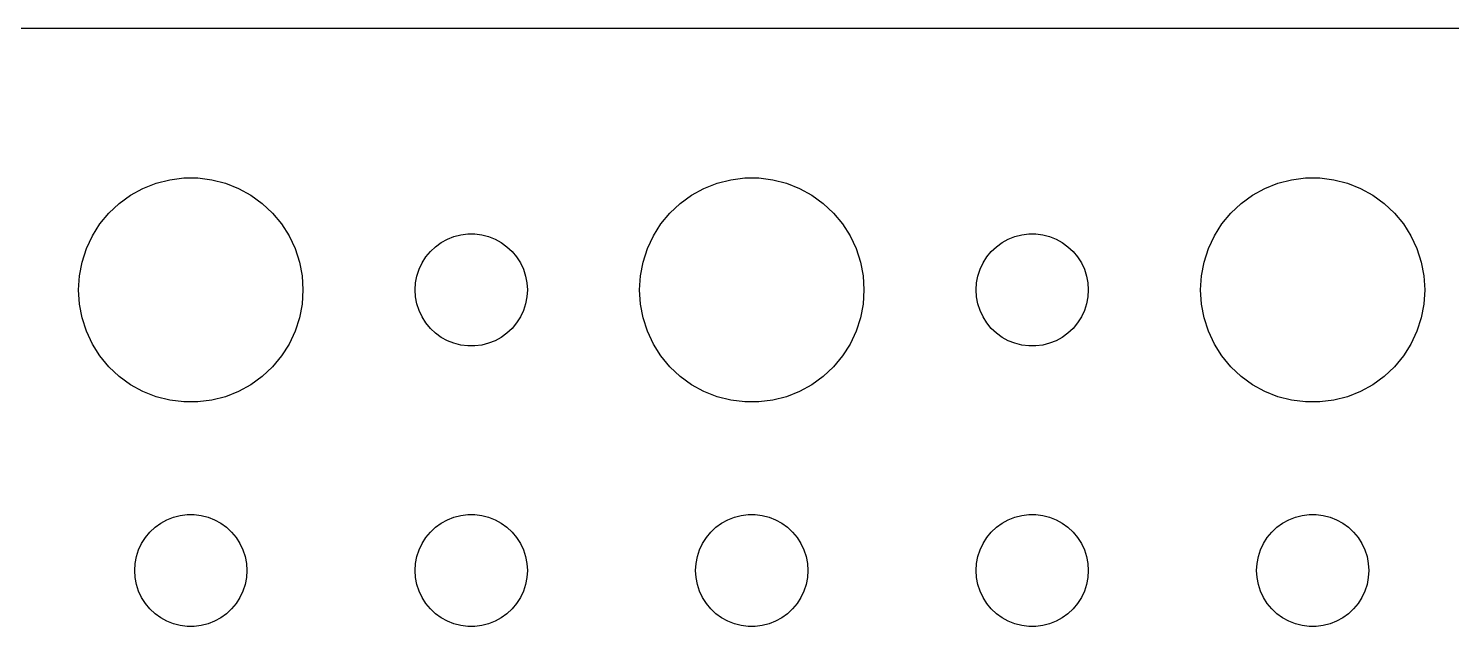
# Model space of a CAD drawing. Header units: metres. Extents: x -67 to 67, y -37 to 37.
# Drawn here: x -4.34 to 33.71, y 21 to 36.99 of the extents above; entities that cross this region are included whole.
import ezdxf

# ---------------------------------------------------------------- set-up
doc = ezdxf.new("R2010")
doc.units = ezdxf.units.M

msp = doc.modelspace()

# ---------------------------------------------------------------- linework, layer by layer
for p, q in [((62.3139, 36.9901), (-62.3139, 36.9901)), ((-1.27733, 32.7145), (-0.927048, 32.8532)), ((-0.927048, 32.8532), (-0.562134, 32.9469)), ((-0.562134, 32.9469), (-0.18837, 32.9941)), ((-0.18837, 32.9941), (0.18837, 32.9941)), ((0.18837, 32.9941), (0.562134, 32.9469)), ((0.562134, 32.9469), (0.927048, 32.8532)), ((0.927048, 32.8532), (1.27733, 32.7145)), ((13.7227, 32.7145), (14.0729, 32.8532)), ((14.0729, 32.8532), (14.4379, 32.9469)), ((14.4379, 32.9469), (14.8116, 32.9941)), ((14.8116, 32.9941), (15.1884, 32.9941)), ((15.1884, 32.9941), (15.5621, 32.9469)), ((15.5621, 32.9469), (15.927, 32.8532)), ((15.927, 32.8532), (16.2773, 32.7145)), ((28.7227, 32.7145), (29.0729, 32.8532)), ((29.0729, 32.8532), (29.4379, 32.9469)), ((29.4379, 32.9469), (29.8116, 32.9941)), ((29.8116, 32.9941), (30.1884, 32.9941)), ((30.1884, 32.9941), (30.5621, 32.9469)), ((30.5621, 32.9469), (30.927, 32.8532)), ((30.927, 32.8532), (31.2773, 32.7145)), ((-1.91226, 32.3115), (-1.60747, 32.533)), ((-1.60747, 32.533), (-1.27733, 32.7145)), ((1.27733, 32.7145), (1.60747, 32.533)), ((1.60747, 32.533), (1.91226, 32.3115)), ((13.0877, 32.3115), (13.3925, 32.533)), ((13.3925, 32.533), (13.7227, 32.7145)), ((16.2773, 32.7145), (16.6075, 32.533)), ((16.6075, 32.533), (16.9123, 32.3115)), ((28.0877, 32.3115), (28.3925, 32.533)), ((28.3925, 32.533), (28.7227, 32.7145)), ((31.2773, 32.7145), (31.6075, 32.533)), ((31.6075, 32.533), (31.9123, 32.3115)), ((-2.42705, 31.7634), (-2.1869, 32.0536)), ((-2.1869, 32.0536), (-1.91226, 32.3115)), ((1.91226, 32.3115), (2.1869, 32.0536)), ((2.1869, 32.0536), (2.42705, 31.7634)), ((12.5729, 31.7634), (12.8131, 32.0536)), ((12.8131, 32.0536), (13.0877, 32.3115)), ((16.9123, 32.3115), (17.1869, 32.0536)), ((17.1869, 32.0536), (17.427, 31.7634)), ((27.5729, 31.7634), (27.8131, 32.0536)), ((27.8131, 32.0536), (28.0877, 32.3115)), ((31.9123, 32.3115), (32.1869, 32.0536)), ((32.1869, 32.0536), (32.427, 31.7634)), ((-2.62891, 31.4453), (-2.42705, 31.7634)), ((2.42705, 31.7634), (2.62891, 31.4453)), ((12.3711, 31.4453), (12.5729, 31.7634)), ((17.427, 31.7634), (17.6289, 31.4453)), ((27.3711, 31.4453), (27.5729, 31.7634)), ((32.427, 31.7634), (32.6289, 31.4453)), ((-2.78932, 31.1044), (-2.62891, 31.4453)), ((2.62891, 31.4453), (2.78932, 31.1044)), ((6.54385, 31.1558), (6.69626, 31.2665)), ((6.69626, 31.2665), (6.86133, 31.3572)), ((6.86133, 31.3572), (7.03647, 31.4266)), ((7.03647, 31.4266), (7.21892, 31.4734)), ((7.21892, 31.4734), (7.40581, 31.497)), ((7.40581, 31.497), (7.59418, 31.497)), ((7.59418, 31.497), (7.78107, 31.4734)), ((7.78107, 31.4734), (7.96352, 31.4266)), ((7.96352, 31.4266), (8.13866, 31.3572)), ((8.13866, 31.3572), (8.30373, 31.2665)), ((8.30373, 31.2665), (8.45613, 31.1558)), ((12.2107, 31.1044), (12.3711, 31.4453)), ((17.6289, 31.4453), (17.7893, 31.1044)), ((21.5439, 31.1558), (21.6963, 31.2665)), ((21.6963, 31.2665), (21.8613, 31.3572)), ((21.8613, 31.3572), (22.0365, 31.4266)), ((22.0365, 31.4266), (22.2189, 31.4734)), ((22.2189, 31.4734), (22.4058, 31.497)), ((22.4058, 31.497), (22.5942, 31.497)), ((22.5942, 31.497), (22.7811, 31.4734)), ((22.7811, 31.4734), (22.9635, 31.4266)), ((22.9635, 31.4266), (23.1387, 31.3572)), ((23.1387, 31.3572), (23.3037, 31.2665)), ((23.3037, 31.2665), (23.4561, 31.1558)), ((27.2107, 31.1044), (27.3711, 31.4453)), ((32.6289, 31.4453), (32.7893, 31.1044)), ((-2.90575, 30.7461), (-2.78932, 31.1044)), ((2.78932, 31.1044), (2.90575, 30.7461)), ((6.18553, 30.7226), (6.28647, 30.8817)), ((6.28647, 30.8817), (6.40654, 31.0268)), ((6.40654, 31.0268), (6.54385, 31.1558)), ((8.45613, 31.1558), (8.59344, 31.0268)), ((8.59344, 31.0268), (8.71352, 30.8817)), ((8.71352, 30.8817), (8.81445, 30.7226)), ((12.0942, 30.7461), (12.2107, 31.1044)), ((17.7893, 31.1044), (17.9057, 30.7461)), ((21.1855, 30.7226), (21.2865, 30.8817)), ((21.2865, 30.8817), (21.4065, 31.0268)), ((21.4065, 31.0268), (21.5439, 31.1558)), ((23.4561, 31.1558), (23.5934, 31.0268)), ((23.5934, 31.0268), (23.7135, 30.8817)), ((23.7135, 30.8817), (23.8145, 30.7226)), ((27.0942, 30.7461), (27.2107, 31.1044)), ((32.7893, 31.1044), (32.9057, 30.7461)), ((-2.97633, 30.376), (-2.90575, 30.7461)), ((2.90575, 30.7461), (2.97633, 30.376)), ((6.04712, 30.373), (6.10533, 30.5522)), ((6.10533, 30.5522), (6.18553, 30.7226)), ((8.81445, 30.7226), (8.89465, 30.5522)), ((8.89465, 30.5522), (8.95287, 30.373)), ((12.0237, 30.376), (12.0942, 30.7461)), ((17.9057, 30.7461), (17.9763, 30.376)), ((21.0471, 30.373), (21.1053, 30.5522)), ((21.1053, 30.5522), (21.1855, 30.7226)), ((23.8145, 30.7226), (23.8947, 30.5522)), ((23.8947, 30.5522), (23.9529, 30.373)), ((27.0237, 30.376), (27.0942, 30.7461)), ((32.9057, 30.7461), (32.9763, 30.376)), ((-3, 30), (-2.97633, 30.376)), ((2.97633, 30.376), (3, 30)), ((6, 30), (6.01183, 30.188)), ((6.01183, 30.188), (6.04712, 30.373)), ((8.95287, 30.373), (8.98816, 30.188)), ((8.98816, 30.188), (9, 30)), ((12, 30), (12.0237, 30.376)), ((17.9763, 30.376), (18, 30)), ((21, 30), (21.0118, 30.188)), ((21.0118, 30.188), (21.0471, 30.373)), ((23.9529, 30.373), (23.9882, 30.188)), ((23.9882, 30.188), (24, 30)), ((27, 30), (27.0237, 30.376)), ((32.9763, 30.376), (33, 30)), ((-2.97633, 29.624), (-3, 30)), ((3, 30), (2.97633, 29.624)), ((6.01183, 29.812), (6, 30)), ((6.04712, 29.627), (6.01183, 29.812)), ((8.98816, 29.812), (8.95287, 29.627)), ((9, 30), (8.98816, 29.812)), ((12.0237, 29.624), (12, 30)), ((18, 30), (17.9763, 29.624)), ((21.0118, 29.812), (21, 30)), ((21.0471, 29.627), (21.0118, 29.812)), ((23.9882, 29.812), (23.9529, 29.627)), ((24, 30), (23.9882, 29.812)), ((27.0237, 29.624), (27, 30)), ((33, 30), (32.9763, 29.624)), ((-2.90575, 29.2539), (-2.97633, 29.624)), ((2.97633, 29.624), (2.90575, 29.2539)), ((6.10533, 29.4478), (6.04712, 29.627)), ((6.18553, 29.2774), (6.10533, 29.4478)), ((8.89465, 29.4478), (8.81445, 29.2774)), ((8.95287, 29.627), (8.89465, 29.4478)), ((12.0942, 29.2539), (12.0237, 29.624)), ((17.9763, 29.624), (17.9057, 29.2539)), ((21.1053, 29.4478), (21.0471, 29.627)), ((21.1855, 29.2774), (21.1053, 29.4478)), ((23.8947, 29.4478), (23.8145, 29.2774)), ((23.9529, 29.627), (23.8947, 29.4478)), ((27.0942, 29.2539), (27.0237, 29.624)), ((32.9763, 29.624), (32.9057, 29.2539)), ((-2.78932, 28.8956), (-2.90575, 29.2539)), ((2.90575, 29.2539), (2.78932, 28.8956)), ((6.28647, 29.1183), (6.18553, 29.2774)), ((6.40654, 28.9732), (6.28647, 29.1183)), ((6.54385, 28.8442), (6.40654, 28.9732)), ((8.59344, 28.9732), (8.45613, 28.8442)), ((8.71352, 29.1183), (8.59344, 28.9732)), ((8.81445, 29.2774), (8.71352, 29.1183)), ((12.2107, 28.8956), (12.0942, 29.2539)), ((17.9057, 29.2539), (17.7893, 28.8956)), ((21.2865, 29.1183), (21.1855, 29.2774)), ((21.4065, 28.9732), (21.2865, 29.1183)), ((21.5439, 28.8442), (21.4065, 28.9732)), ((23.5934, 28.9732), (23.4561, 28.8442)), ((23.7135, 29.1183), (23.5934, 28.9732)), ((23.8145, 29.2774), (23.7135, 29.1183)), ((27.2107, 28.8956), (27.0942, 29.2539)), ((32.9057, 29.2539), (32.7893, 28.8956)), ((-2.62891, 28.5547), (-2.78932, 28.8956)), ((-2.42705, 28.2366), (-2.62891, 28.5547)), ((2.62891, 28.5547), (2.42705, 28.2366)), ((2.78932, 28.8956), (2.62891, 28.5547)), ((6.69626, 28.7335), (6.54385, 28.8442)), ((6.86133, 28.6427), (6.69626, 28.7335)), ((7.03647, 28.5734), (6.86133, 28.6427)), ((7.21892, 28.5266), (7.03647, 28.5734)), ((7.96352, 28.5734), (7.78107, 28.5266)), ((8.13866, 28.6427), (7.96352, 28.5734)), ((8.30373, 28.7335), (8.13866, 28.6427)), ((8.45613, 28.8442), (8.30373, 28.7335)), ((12.3711, 28.5547), (12.2107, 28.8956)), ((12.5729, 28.2366), (12.3711, 28.5547)), ((17.6289, 28.5547), (17.427, 28.2366)), ((17.7893, 28.8956), (17.6289, 28.5547)), ((21.6963, 28.7335), (21.5439, 28.8442)), ((21.8613, 28.6427), (21.6963, 28.7335)), ((22.0365, 28.5734), (21.8613, 28.6427)), ((22.2189, 28.5266), (22.0365, 28.5734)), ((22.9635, 28.5734), (22.7811, 28.5266)), ((23.1387, 28.6427), (22.9635, 28.5734)), ((23.3037, 28.7335), (23.1387, 28.6427)), ((23.4561, 28.8442), (23.3037, 28.7335)), ((27.3711, 28.5547), (27.2107, 28.8956)), ((27.5729, 28.2366), (27.3711, 28.5547)), ((32.6289, 28.5547), (32.427, 28.2366)), ((32.7893, 28.8956), (32.6289, 28.5547)), ((-2.1869, 27.9464), (-2.42705, 28.2366)), ((2.42705, 28.2366), (2.1869, 27.9464)), ((7.40581, 28.503), (7.21892, 28.5266)), ((7.59418, 28.503), (7.40581, 28.503)), ((7.78107, 28.5266), (7.59418, 28.503)), ((12.8131, 27.9464), (12.5729, 28.2366)), ((17.427, 28.2366), (17.1869, 27.9464)), ((22.4058, 28.503), (22.2189, 28.5266)), ((22.5942, 28.503), (22.4058, 28.503)), ((22.7811, 28.5266), (22.5942, 28.503)), ((27.8131, 27.9464), (27.5729, 28.2366)), ((32.427, 28.2366), (32.1869, 27.9464)), ((-1.91226, 27.6884), (-2.1869, 27.9464)), ((2.1869, 27.9464), (1.91226, 27.6884)), ((13.0877, 27.6884), (12.8131, 27.9464)), ((17.1869, 27.9464), (16.9123, 27.6884)), ((28.0877, 27.6884), (27.8131, 27.9464)), ((32.1869, 27.9464), (31.9123, 27.6884)), ((-1.60747, 27.467), (-1.91226, 27.6884)), ((-1.27733, 27.2855), (-1.60747, 27.467)), ((1.60747, 27.467), (1.27733, 27.2855)), ((1.91226, 27.6884), (1.60747, 27.467)), ((13.3925, 27.467), (13.0877, 27.6884)), ((13.7227, 27.2855), (13.3925, 27.467)), ((16.6075, 27.467), (16.2773, 27.2855)), ((16.9123, 27.6884), (16.6075, 27.467)), ((28.3925, 27.467), (28.0877, 27.6884)), ((28.7227, 27.2855), (28.3925, 27.467)), ((31.6075, 27.467), (31.2773, 27.2855)), ((31.9123, 27.6884), (31.6075, 27.467)), ((-0.927048, 27.1468), (-1.27733, 27.2855)), ((-0.562134, 27.0531), (-0.927048, 27.1468)), ((-0.18837, 27.0059), (-0.562134, 27.0531)), ((0.562134, 27.0531), (0.18837, 27.0059)), ((0.927048, 27.1468), (0.562134, 27.0531)), ((1.27733, 27.2855), (0.927048, 27.1468)), ((14.0729, 27.1468), (13.7227, 27.2855)), ((14.4379, 27.0531), (14.0729, 27.1468)), ((14.8116, 27.0059), (14.4379, 27.0531)), ((15.5621, 27.0531), (15.1884, 27.0059)), ((15.927, 27.1468), (15.5621, 27.0531)), ((16.2773, 27.2855), (15.927, 27.1468)), ((29.0729, 27.1468), (28.7227, 27.2855)), ((29.4379, 27.0531), (29.0729, 27.1468)), ((29.8116, 27.0059), (29.4379, 27.0531)), ((30.5621, 27.0531), (30.1884, 27.0059)), ((30.927, 27.1468), (30.5621, 27.0531)), ((31.2773, 27.2855), (30.927, 27.1468)), ((0.18837, 27.0059), (-0.18837, 27.0059)), ((15.1884, 27.0059), (14.8116, 27.0059)), ((30.1884, 27.0059), (29.8116, 27.0059)), ((-0.281067, 23.9734), (-0.094177, 23.997)), ((-0.094177, 23.997), (0.094177, 23.997)), ((0.094177, 23.997), (0.281067, 23.9734)), ((7.21892, 23.9734), (7.40581, 23.997)), ((7.40581, 23.997), (7.59418, 23.997)), ((7.59418, 23.997), (7.78107, 23.9734)), ((14.7189, 23.9734), (14.9058, 23.997)), ((14.9058, 23.997), (15.0942, 23.997)), ((15.0942, 23.997), (15.2811, 23.9734)), ((22.2189, 23.9734), (22.4058, 23.997)), ((22.4058, 23.997), (22.5942, 23.997)), ((22.5942, 23.997), (22.7811, 23.9734)), ((29.7189, 23.9734), (29.9058, 23.997)), ((29.9058, 23.997), (30.0942, 23.997)), ((30.0942, 23.997), (30.2811, 23.9734)), ((-1.09344, 23.5268), (-0.956131, 23.6558)), ((-0.956131, 23.6558), (-0.803726, 23.7665)), ((-0.803726, 23.7665), (-0.638657, 23.8572)), ((-0.638657, 23.8572), (-0.463516, 23.9266)), ((-0.463516, 23.9266), (-0.281067, 23.9734)), ((0.281067, 23.9734), (0.463516, 23.9266)), ((0.463516, 23.9266), (0.638657, 23.8572)), ((0.638657, 23.8572), (0.803726, 23.7665)), ((0.803726, 23.7665), (0.956131, 23.6558)), ((0.956131, 23.6558), (1.09344, 23.5268)), ((6.40654, 23.5268), (6.54385, 23.6558)), ((6.54385, 23.6558), (6.69626, 23.7665)), ((6.69626, 23.7665), (6.86133, 23.8572)), ((6.86133, 23.8572), (7.03647, 23.9266)), ((7.03647, 23.9266), (7.21892, 23.9734)), ((7.78107, 23.9734), (7.96352, 23.9266)), ((7.96352, 23.9266), (8.13866, 23.8572)), ((8.13866, 23.8572), (8.30373, 23.7665)), ((8.30373, 23.7665), (8.45613, 23.6558)), ((8.45613, 23.6558), (8.59344, 23.5268)), ((13.9065, 23.5268), (14.0439, 23.6558)), ((14.0439, 23.6558), (14.1963, 23.7665)), ((14.1963, 23.7665), (14.3613, 23.8572)), ((14.3613, 23.8572), (14.5365, 23.9266)), ((14.5365, 23.9266), (14.7189, 23.9734)), ((15.2811, 23.9734), (15.4635, 23.9266)), ((15.4635, 23.9266), (15.6387, 23.8572)), ((15.6387, 23.8572), (15.8037, 23.7665)), ((15.8037, 23.7665), (15.9561, 23.6558)), ((15.9561, 23.6558), (16.0934, 23.5268)), ((21.4065, 23.5268), (21.5439, 23.6558)), ((21.5439, 23.6558), (21.6963, 23.7665)), ((21.6963, 23.7665), (21.8613, 23.8572)), ((21.8613, 23.8572), (22.0365, 23.9266)), ((22.0365, 23.9266), (22.2189, 23.9734)), ((22.7811, 23.9734), (22.9635, 23.9266)), ((22.9635, 23.9266), (23.1387, 23.8572)), ((23.1387, 23.8572), (23.3037, 23.7665)), ((23.3037, 23.7665), (23.4561, 23.6558)), ((23.4561, 23.6558), (23.5934, 23.5268)), ((28.9065, 23.5268), (29.0439, 23.6558)), ((29.0439, 23.6558), (29.1963, 23.7665)), ((29.1963, 23.7665), (29.3613, 23.8572)), ((29.3613, 23.8572), (29.5365, 23.9266)), ((29.5365, 23.9266), (29.7189, 23.9734)), ((30.2811, 23.9734), (30.4635, 23.9266)), ((30.4635, 23.9266), (30.6387, 23.8572)), ((30.6387, 23.8572), (30.8037, 23.7665)), ((30.8037, 23.7665), (30.9561, 23.6558)), ((30.9561, 23.6558), (31.0934, 23.5268)), ((-1.39465, 23.0522), (-1.31445, 23.2226)), ((-1.31445, 23.2226), (-1.21352, 23.3817)), ((-1.21352, 23.3817), (-1.09344, 23.5268)), ((1.09344, 23.5268), (1.21352, 23.3817)), ((1.21352, 23.3817), (1.31445, 23.2226)), ((1.31445, 23.2226), (1.39465, 23.0522)), ((6.10533, 23.0522), (6.18553, 23.2226)), ((6.18553, 23.2226), (6.28647, 23.3817)), ((6.28647, 23.3817), (6.40654, 23.5268)), ((8.59344, 23.5268), (8.71352, 23.3817)), ((8.71352, 23.3817), (8.81445, 23.2226)), ((8.81445, 23.2226), (8.89465, 23.0522)), ((13.6053, 23.0522), (13.6855, 23.2226)), ((13.6855, 23.2226), (13.7865, 23.3817)), ((13.7865, 23.3817), (13.9065, 23.5268)), ((16.0934, 23.5268), (16.2135, 23.3817)), ((16.2135, 23.3817), (16.3145, 23.2226)), ((16.3145, 23.2226), (16.3947, 23.0522)), ((21.1053, 23.0522), (21.1855, 23.2226)), ((21.1855, 23.2226), (21.2865, 23.3817)), ((21.2865, 23.3817), (21.4065, 23.5268)), ((23.5934, 23.5268), (23.7135, 23.3817)), ((23.7135, 23.3817), (23.8145, 23.2226)), ((23.8145, 23.2226), (23.8947, 23.0522)), ((28.6053, 23.0522), (28.6855, 23.2226)), ((28.6855, 23.2226), (28.7865, 23.3817)), ((28.7865, 23.3817), (28.9065, 23.5268)), ((31.0934, 23.5268), (31.2135, 23.3817)), ((31.2135, 23.3817), (31.3145, 23.2226)), ((31.3145, 23.2226), (31.3947, 23.0522)), ((-1.48816, 22.688), (-1.45287, 22.873)), ((-1.45287, 22.873), (-1.39465, 23.0522)), ((1.39465, 23.0522), (1.45287, 22.873)), ((1.45287, 22.873), (1.48816, 22.688)), ((6.01183, 22.688), (6.04712, 22.873)), ((6.04712, 22.873), (6.10533, 23.0522)), ((8.89465, 23.0522), (8.95287, 22.873)), ((8.95287, 22.873), (8.98816, 22.688)), ((13.5118, 22.688), (13.5471, 22.873)), ((13.5471, 22.873), (13.6053, 23.0522)), ((16.3947, 23.0522), (16.4529, 22.873)), ((16.4529, 22.873), (16.4882, 22.688)), ((21.0118, 22.688), (21.0471, 22.873)), ((21.0471, 22.873), (21.1053, 23.0522)), ((23.8947, 23.0522), (23.9529, 22.873)), ((23.9529, 22.873), (23.9882, 22.688)), ((28.5118, 22.688), (28.5471, 22.873)), ((28.5471, 22.873), (28.6053, 23.0522)), ((31.3947, 23.0522), (31.4529, 22.873)), ((31.4529, 22.873), (31.4882, 22.688)), ((-1.5, 22.5), (-1.48816, 22.688)), ((-1.48816, 22.312), (-1.5, 22.5)), ((1.48816, 22.688), (1.5, 22.5)), ((1.5, 22.5), (1.48816, 22.312)), ((6, 22.5), (6.01183, 22.688)), ((6.01183, 22.312), (6, 22.5)), ((8.98816, 22.688), (9, 22.5)), ((9, 22.5), (8.98816, 22.312)), ((13.5, 22.5), (13.5118, 22.688)), ((13.5118, 22.312), (13.5, 22.5)), ((16.4882, 22.688), (16.5, 22.5)), ((16.5, 22.5), (16.4882, 22.312)), ((21, 22.5), (21.0118, 22.688)), ((21.0118, 22.312), (21, 22.5)), ((23.9882, 22.688), (24, 22.5)), ((24, 22.5), (23.9882, 22.312)), ((28.5, 22.5), (28.5118, 22.688)), ((28.5118, 22.312), (28.5, 22.5)), ((31.4882, 22.688), (31.5, 22.5)), ((31.5, 22.5), (31.4882, 22.312)), ((-1.45287, 22.127), (-1.48816, 22.312)), ((-1.39465, 21.9478), (-1.45287, 22.127)), ((1.45287, 22.127), (1.39465, 21.9478)), ((1.48816, 22.312), (1.45287, 22.127)), ((6.04712, 22.127), (6.01183, 22.312)), ((6.10533, 21.9478), (6.04712, 22.127)), ((8.95287, 22.127), (8.89465, 21.9478)), ((8.98816, 22.312), (8.95287, 22.127)), ((13.5471, 22.127), (13.5118, 22.312)), ((13.6053, 21.9478), (13.5471, 22.127)), ((16.4529, 22.127), (16.3947, 21.9478)), ((16.4882, 22.312), (16.4529, 22.127)), ((21.0471, 22.127), (21.0118, 22.312)), ((21.1053, 21.9478), (21.0471, 22.127)), ((23.9529, 22.127), (23.8947, 21.9478)), ((23.9882, 22.312), (23.9529, 22.127)), ((28.5471, 22.127), (28.5118, 22.312)), ((28.6053, 21.9478), (28.5471, 22.127)), ((31.4529, 22.127), (31.3947, 21.9478)), ((31.4882, 22.312), (31.4529, 22.127)), ((-1.31445, 21.7774), (-1.39465, 21.9478)), ((-1.21352, 21.6183), (-1.31445, 21.7774)), ((1.31445, 21.7774), (1.21352, 21.6183)), ((1.39465, 21.9478), (1.31445, 21.7774)), ((6.18553, 21.7774), (6.10533, 21.9478)), ((6.28647, 21.6183), (6.18553, 21.7774)), ((8.81445, 21.7774), (8.71352, 21.6183)), ((8.89465, 21.9478), (8.81445, 21.7774)), ((13.6855, 21.7774), (13.6053, 21.9478)), ((13.7865, 21.6183), (13.6855, 21.7774)), ((16.3145, 21.7774), (16.2135, 21.6183)), ((16.3947, 21.9478), (16.3145, 21.7774)), ((21.1855, 21.7774), (21.1053, 21.9478)), ((21.2865, 21.6183), (21.1855, 21.7774)), ((23.8145, 21.7774), (23.7135, 21.6183)), ((23.8947, 21.9478), (23.8145, 21.7774)), ((28.6855, 21.7774), (28.6053, 21.9478)), ((28.7865, 21.6183), (28.6855, 21.7774)), ((31.3145, 21.7774), (31.2135, 21.6183)), ((31.3947, 21.9478), (31.3145, 21.7774)), ((-1.09344, 21.4732), (-1.21352, 21.6183)), ((-0.956131, 21.3442), (-1.09344, 21.4732)), ((-0.803726, 21.2335), (-0.956131, 21.3442)), ((0.956131, 21.3442), (0.803726, 21.2335)), ((1.09344, 21.4732), (0.956131, 21.3442)), ((1.21352, 21.6183), (1.09344, 21.4732)), ((6.40654, 21.4732), (6.28647, 21.6183)), ((6.54385, 21.3442), (6.40654, 21.4732)), ((6.69626, 21.2335), (6.54385, 21.3442)), ((8.45613, 21.3442), (8.30373, 21.2335)), ((8.59344, 21.4732), (8.45613, 21.3442)), ((8.71352, 21.6183), (8.59344, 21.4732)), ((13.9065, 21.4732), (13.7865, 21.6183)), ((14.0439, 21.3442), (13.9065, 21.4732)), ((14.1963, 21.2335), (14.0439, 21.3442)), ((15.9561, 21.3442), (15.8037, 21.2335)), ((16.0934, 21.4732), (15.9561, 21.3442)), ((16.2135, 21.6183), (16.0934, 21.4732)), ((21.4065, 21.4732), (21.2865, 21.6183)), ((21.5439, 21.3442), (21.4065, 21.4732)), ((21.6963, 21.2335), (21.5439, 21.3442)), ((23.4561, 21.3442), (23.3037, 21.2335)), ((23.5934, 21.4732), (23.4561, 21.3442)), ((23.7135, 21.6183), (23.5934, 21.4732)), ((28.9065, 21.4732), (28.7865, 21.6183)), ((29.0439, 21.3442), (28.9065, 21.4732)), ((29.1963, 21.2335), (29.0439, 21.3442)), ((30.9561, 21.3442), (30.8037, 21.2335)), ((31.0934, 21.4732), (30.9561, 21.3442)), ((31.2135, 21.6183), (31.0934, 21.4732)), ((-0.638657, 21.1427), (-0.803726, 21.2335)), ((-0.463516, 21.0734), (-0.638657, 21.1427)), ((-0.281067, 21.0266), (-0.463516, 21.0734)), ((-0.094177, 21.003), (-0.281067, 21.0266)), ((0.094177, 21.003), (-0.094177, 21.003)), ((0.281067, 21.0266), (0.094177, 21.003)), ((0.463516, 21.0734), (0.281067, 21.0266)), ((0.638657, 21.1427), (0.463516, 21.0734)), ((0.803726, 21.2335), (0.638657, 21.1427)), ((6.86133, 21.1427), (6.69626, 21.2335)), ((7.03647, 21.0734), (6.86133, 21.1427)), ((7.21892, 21.0266), (7.03647, 21.0734)), ((7.40581, 21.003), (7.21892, 21.0266)), ((7.59418, 21.003), (7.40581, 21.003)), ((7.78107, 21.0266), (7.59418, 21.003)), ((7.96352, 21.0734), (7.78107, 21.0266)), ((8.13866, 21.1427), (7.96352, 21.0734)), ((8.30373, 21.2335), (8.13866, 21.1427)), ((14.3613, 21.1427), (14.1963, 21.2335)), ((14.5365, 21.0734), (14.3613, 21.1427)), ((14.7189, 21.0266), (14.5365, 21.0734)), ((14.9058, 21.003), (14.7189, 21.0266)), ((15.0942, 21.003), (14.9058, 21.003)), ((15.2811, 21.0266), (15.0942, 21.003)), ((15.4635, 21.0734), (15.2811, 21.0266)), ((15.6387, 21.1427), (15.4635, 21.0734)), ((15.8037, 21.2335), (15.6387, 21.1427)), ((21.8613, 21.1427), (21.6963, 21.2335)), ((22.0365, 21.0734), (21.8613, 21.1427)), ((22.2189, 21.0266), (22.0365, 21.0734)), ((22.4058, 21.003), (22.2189, 21.0266)), ((22.5942, 21.003), (22.4058, 21.003)), ((22.7811, 21.0266), (22.5942, 21.003)), ((22.9635, 21.0734), (22.7811, 21.0266)), ((23.1387, 21.1427), (22.9635, 21.0734)), ((23.3037, 21.2335), (23.1387, 21.1427)), ((29.3613, 21.1427), (29.1963, 21.2335)), ((29.5365, 21.0734), (29.3613, 21.1427)), ((29.7189, 21.0266), (29.5365, 21.0734)), ((29.9058, 21.003), (29.7189, 21.0266)), ((30.0942, 21.003), (29.9058, 21.003)), ((30.2811, 21.0266), (30.0942, 21.003)), ((30.4635, 21.0734), (30.2811, 21.0266)), ((30.6387, 21.1427), (30.4635, 21.0734)), ((30.8037, 21.2335), (30.6387, 21.1427))]:
    msp.add_line(p, q)

doc.saveas('drawing.dxf')
